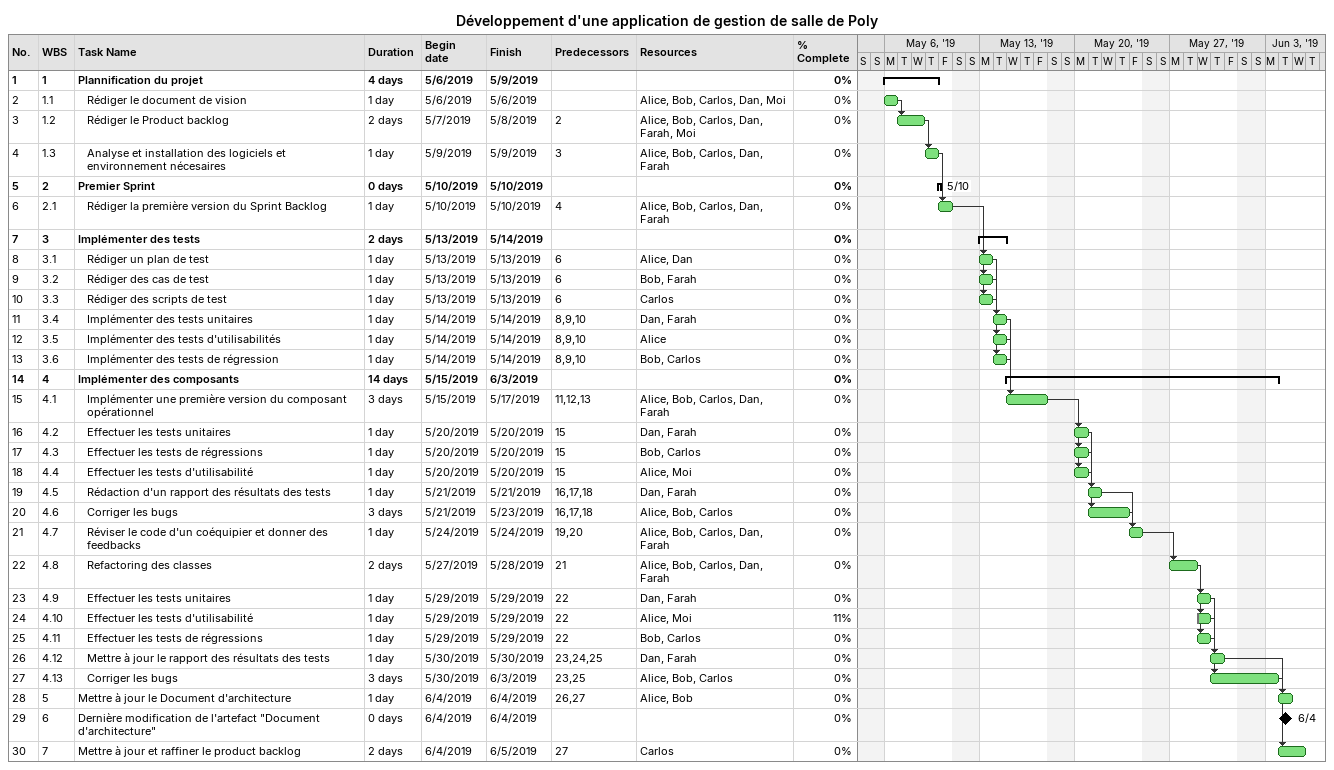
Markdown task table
Développement d'une application de gestion de salle de Poly

| ID | WBS | Task | Duration | Start | Finish | Predecessors | Resources | % complete |
|---|---|---|---|---|---|---|---|---|
| 1 | 1 | **Plannification du projet** | 4d | 2019-05-06 | 2019-05-09 |  |  | 0 |
| 2 | 1.1 | Rédiger le document de vision | 1d | 2019-05-06 | 2019-05-06 |  | Alice, Bob, Carlos, Dan, Moi | 0 |
| 3 | 1.2 | Rédiger le Product backlog | 2d | 2019-05-07 | 2019-05-08 | 2 | Alice, Bob, Carlos, Dan, Farah, Moi | 0 |
| 4 | 1.3 | Analyse et installation des logiciels et environnement nécesaires | 1d | 2019-05-09 | 2019-05-09 | 3 | Alice, Bob, Carlos, Dan, Farah | 0 |
| 5 | 2 | **Premier Sprint** | 0d | 2019-05-10 | 2019-05-10 |  |  | 0 |
| 6 | 2.1 | Rédiger la première version du Sprint Backlog | 1d | 2019-05-10 | 2019-05-10 | 4 | Alice, Bob, Carlos, Dan, Farah | 0 |
| 7 | 3 | **Implémenter des tests** | 2d | 2019-05-13 | 2019-05-14 |  |  | 0 |
| 8 | 3.1 | Rédiger un plan de test | 1d | 2019-05-13 | 2019-05-13 | 6 | Alice, Dan | 0 |
| 9 | 3.2 | Rédiger des cas de test | 1d | 2019-05-13 | 2019-05-13 | 6 | Bob, Farah | 0 |
| 10 | 3.3 | Rédiger des scripts de test | 1d | 2019-05-13 | 2019-05-13 | 6 | Carlos | 0 |
| 11 | 3.4 | Implémenter des tests unitaires | 1d | 2019-05-14 | 2019-05-14 | 8, 9, 10 | Dan, Farah | 0 |
| 12 | 3.5 | Implémenter des tests d'utilisabilités | 1d | 2019-05-14 | 2019-05-14 | 8, 9, 10 | Alice | 0 |
| 13 | 3.6 | Implémenter des tests de régression | 1d | 2019-05-14 | 2019-05-14 | 8, 9, 10 | Bob, Carlos | 0 |
| 14 | 4 | **Implémenter des composants** | 14d | 2019-05-15 | 2019-06-03 |  |  | 0 |
| 15 | 4.1 | Implémenter une première version du composant opérationnel | 3d | 2019-05-15 | 2019-05-17 | 11, 12, 13 | Alice, Bob, Carlos, Dan, Farah | 0 |
| 16 | 4.2 | Effectuer les tests unitaires | 1d | 2019-05-20 | 2019-05-20 | 15 | Dan, Farah | 0 |
| 17 | 4.3 | Effectuer les tests de régressions | 1d | 2019-05-20 | 2019-05-20 | 15 | Bob, Carlos | 0 |
| 18 | 4.4 | Effectuer les tests d'utilisabilité | 1d | 2019-05-20 | 2019-05-20 | 15 | Alice, Moi | 0 |
| 19 | 4.5 | Rédaction d'un rapport des résultats des tests | 1d | 2019-05-21 | 2019-05-21 | 16, 17, 18 | Dan, Farah | 0 |
| 20 | 4.6 | Corriger les bugs | 3d | 2019-05-21 | 2019-05-23 | 16, 17, 18 | Alice, Bob, Carlos | 0 |
| 21 | 4.7 | Réviser le code d'un coéquipier et donner des feedbacks | 1d | 2019-05-24 | 2019-05-24 | 19, 20 | Alice, Bob, Carlos, Dan, Farah | 0 |
| 22 | 4.8 | Refactoring des classes | 2d | 2019-05-27 | 2019-05-28 | 21 | Alice, Bob, Carlos, Dan, Farah | 0 |
| 23 | 4.9 | Effectuer les tests unitaires | 1d | 2019-05-29 | 2019-05-29 | 22 | Dan, Farah | 0 |
| 24 | 4.10 | Effectuer les tests d'utilisabilité | 1d | 2019-05-29 | 2019-05-29 | 22 | Alice, Moi | 11 |
| 25 | 4.11 | Effectuer les tests de régressions | 1d | 2019-05-29 | 2019-05-29 | 22 | Bob, Carlos | 0 |
| 26 | 4.12 | Mettre à jour le rapport des résultats des tests | 1d | 2019-05-30 | 2019-05-30 | 23, 24, 25 | Dan, Farah | 0 |
| 27 | 4.13 | Corriger les bugs | 3d | 2019-05-30 | 2019-06-03 | 23, 25 | Alice, Bob, Carlos | 0 |
| 28 | 5 | Mettre à jour le Document d'architecture | 1d | 2019-06-04 | 2019-06-04 | 26, 27 | Alice, Bob | 0 |
| 29 | 6 | Dernière modification de l'artefact "Document d'architecture" | 0d | 2019-06-04 | 2019-06-04 |  |  | 0 |
| 30 | 7 | Mettre à jour et raffiner le product backlog | 2d | 2019-06-04 | 2019-06-05 | 27 | Carlos | 0 |
